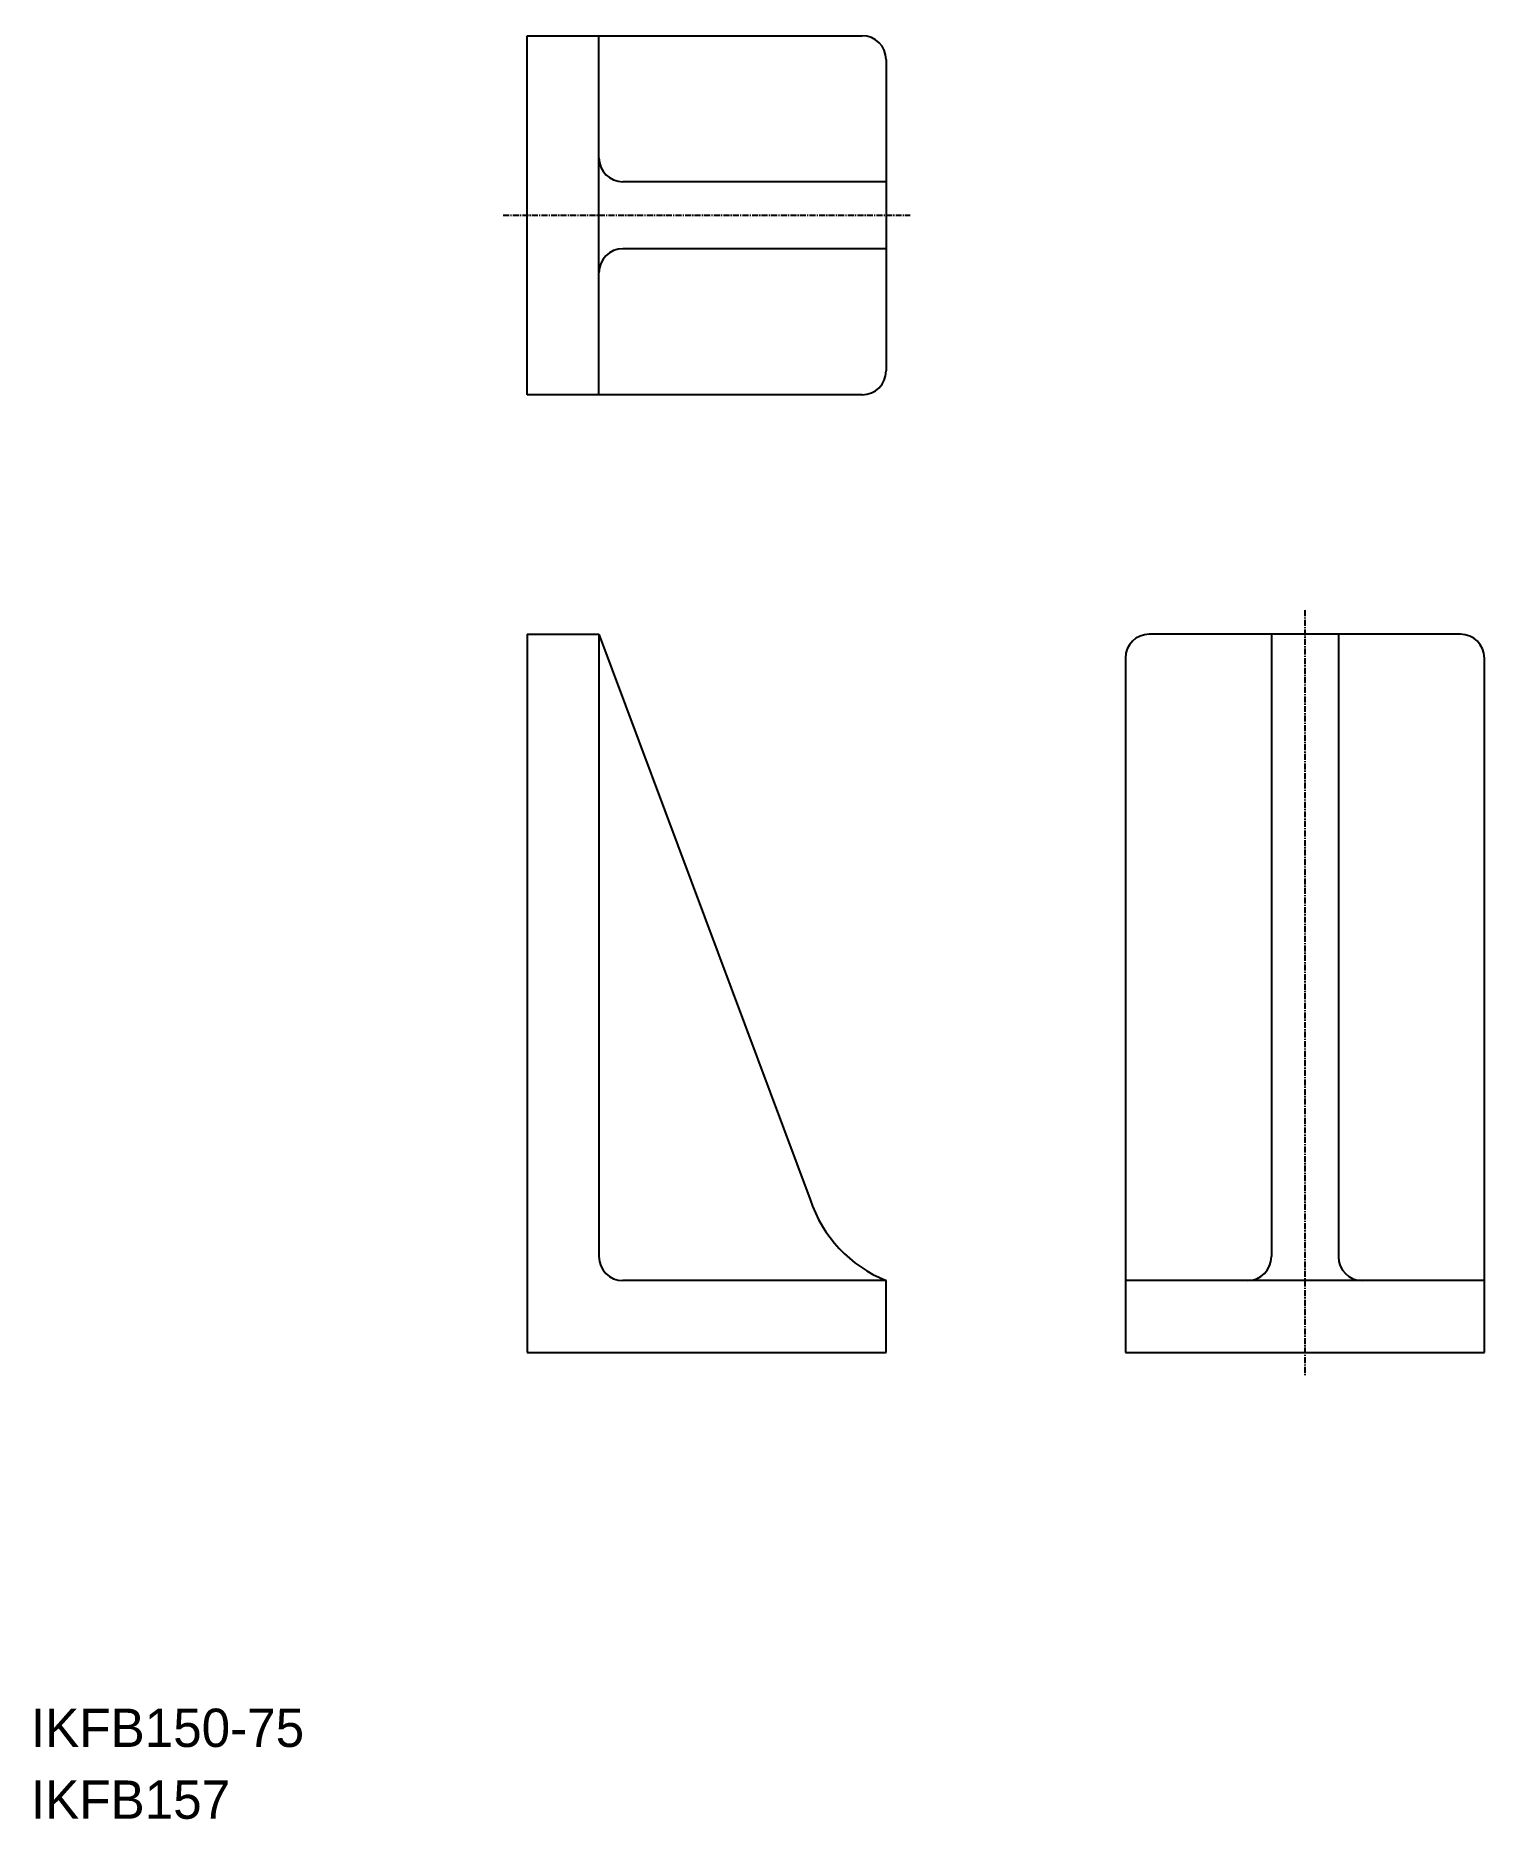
# Model space of a CAD drawing. Extents: x -1520 to -1217, y -604 to -232.
import ezdxf

# ---------------------------------------------------------------- set-up
doc = ezdxf.new("R2010")
doc.units = 0
doc.linetypes.add('CENTER', pattern=[2, 1.25, -0.25, 0.25, -0.25])
doc.layers.get('0').update_dxf_attribs({"linetype": 'CONTINUOUS'})
doc.layers.add('CENTER', color=1, linetype='CENTER')

msp = doc.modelspace()

# ---------------------------------------------------------------- linework, layer by layer
at = {"color": 7, "linetype": 'CONTINUOUS'}
for p, q in [((-1416.88, -231.86), (-1346.88, -231.86)), ((-1416.88, -306.86), (-1416.88, -231.86)), ((-1401.88, -306.86), (-1401.88, -231.86)), ((-1341.88, -236.86), (-1341.88, -301.86)), ((-1341.88, -262.36), (-1396.88, -262.36)), ((-1341.88, -276.36), (-1396.88, -276.36)), ((-1346.88, -306.86), (-1416.88, -306.86)), ((-1416.88, -356.86), (-1416.88, -506.86)), ((-1416.88, -356.86), (-1401.88, -356.86)), ((-1401.88, -356.86), (-1401.88, -486.86)), ((-1401.88, -356.86), (-1401.88, -472.61)), ((-1221.88, -356.86), (-1286.88, -356.86)), ((-1261.38, -356.86), (-1261.38, -486.86)), ((-1247.38, -356.86), (-1247.38, -486.86)), ((-1291.88, -361.86), (-1291.88, -506.86)), ((-1216.88, -506.86), (-1216.88, -361.86)), ((-1341.88, -491.86), (-1396.88, -491.86)), ((-1341.88, -506.86), (-1341.88, -491.86)), ((-1216.88, -491.86), (-1291.88, -491.86)), ((-1416.88, -506.86), (-1341.88, -506.86)), ((-1291.88, -506.86), (-1216.88, -506.86))]:
    msp.add_line(p, q, dxfattribs=at)
msp.add_lwpolyline([(-1401.88, -356.86), (-1357.76, -474.93, 0.220157), (-1341.88, -491.86, 0.194408)], format="xyb", dxfattribs=at)
for centre, start, end in [((-1346.88, -236.86), 0, 90), ((-1396.88, -257.36), 180, 270), ((-1396.88, -281.36), 90, 180), ((-1346.88, -301.86), 270, 0), ((-1286.88, -361.86), 90, 180), ((-1221.88, -361.86), 0, 90), ((-1396.88, -486.86), 180, 270), ((-1266.38, -486.86), 270, 0), ((-1242.38, -486.86), 180, 270)]:
    msp.add_arc(centre, 5, start, end, dxfattribs=at)
at = {"layer": 'CENTER', "color": 1, "linetype": 'CENTER'}
for p, q in [((-1421.88, -269.36), (-1336.88, -269.36)), ((-1254.38, -351.86), (-1254.38, -511.86))]:
    msp.add_line(p, q, dxfattribs=at)

# ---------------------------------------------------------------- texts
at = {"color": 7, "linetype": 'CONTINUOUS'}
for s, p in [('IKFB150-75', (-1520.56, -589.27)), ('IKFB157', (-1520.56, -604.27))]:
    msp.add_text(s, height=8, dxfattribs=at).set_placement(p)

doc.saveas('drawing.dxf')
